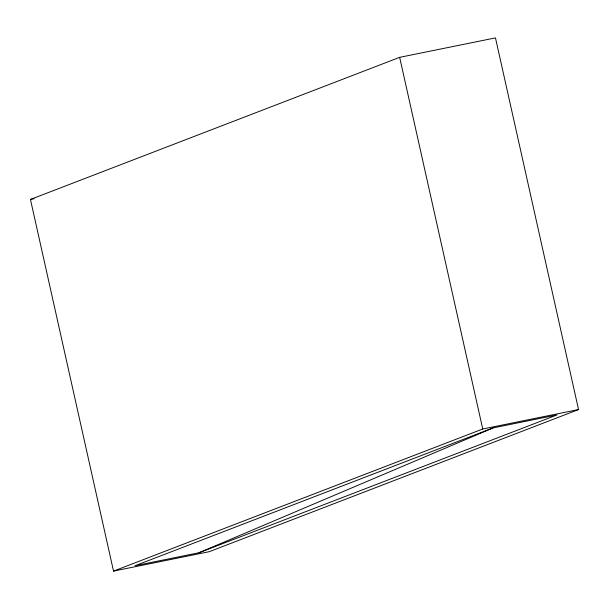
<?xml version="1.0" encoding="UTF-8"?>
<svg xmlns="http://www.w3.org/2000/svg" width="609" height="609" viewBox="0 0 609 609"><rect width="100%" height="100%" fill="white"/><g stroke="black" fill="none" stroke-linecap="round" stroke-linejoin="round"><path stroke-width="0.91" d="M198.96 552.751L493.115 427.906L556.991 414.95L198.96 552.751L135.084 565.708L493.115 427.906M30.45 199.447L399.664 57.337L495.475 37.895L578.55 409.553L209.336 551.663L113.525 571.105L30.45 199.447L34.173 198.694M113.525 571.105L482.739 428.995L578.55 409.553M399.664 57.337L482.739 428.995"/></g></svg>
